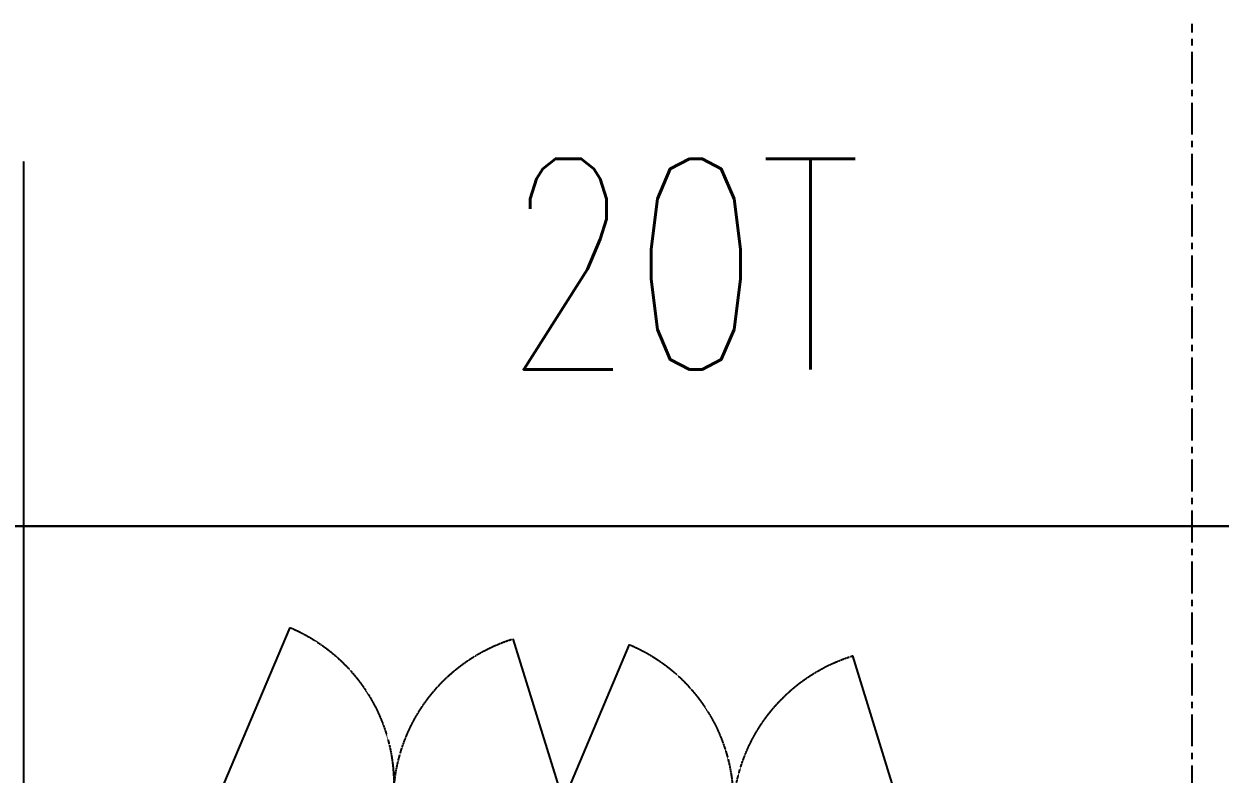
# Model space of a CAD drawing. Extents: x -599358 to 2865263, y -1062760 to 486533.
# Drawn here: x 1020337 to 1028785, y -664893 to -659596 of the extents above; entities that cross this region are included whole.
import ezdxf

# ---------------------------------------------------------------- set-up
doc = ezdxf.new("R2010")
doc.units = 0
for name, pattern in [('__DASH', [0.35, 0.25, -0.1]), ('CENTER', [2, 1.25, -0.25, 0.25, -0.25]), ('DASH', [0.35, 0.25, -0.1]), ('DOTE', [2.42, 2, -0.2, 0.02, -0.2])]:
    doc.linetypes.add(name, pattern=pattern)
for name, color, linetype in [('A-AXIS-DOTE', 14, 'DOTE'), ('A-LIN-V', 9, 'Continuous'), ('DOTE', 1, 'CENTER')]:
    doc.layers.add(name, color=color, linetype=linetype)
doc.styles.add('A-STANDARD', font='SIMPLEX', dxfattribs={"bigfont": 'GBCBIG'})

# ---------------------------------------------------------------- blocks, each defined once
blk = doc.blocks.new('23423wer')
at = {"color": 1, "linetype": 'DASH', "style": 'A-STANDARD', "width": 0.705882}
blk.add_text('20T', height=1094.76, dxfattribs=at).set_placement((-1670578.3, 546945.3))
blk = doc.blocks.new('55555')
at = {"layer": 'A-AXIS-DOTE', "linetype": '__DASH', "ltscale": 2}
blk.add_line((8250, -3360.7), (8250, 6078.5), dxfattribs=at)
blk = doc.blocks.new('1231534634654')
at = {"layer": 'A-LIN-V'}
blk.add_line((-1777491.8, 580830.9), (-1777504.3, 580581.2), dxfattribs=at)
for points in [[(-1777491.8, 580830.9), (-1777025.2, 581936.5)], [(-1775094.8, 580710.3), (-1775448, 581857.1)], [(-1775094.8, 580710.3), (-1774628.2, 581815.9)], [(-1772697.8, 580589.7), (-1773051.1, 581736.5)], [(-1777491.8, 580830.9), (-1772697.8, 580589.7)], [(-1772710.4, 580340), (-1772697.8, 580589.7)]]:
    blk.add_lwpolyline(points, dxfattribs=at)
at = {"layer": 'A-LIN-V', "linetype": 'DASH'}
for centre, start, end in [((-1777491.8, 580830.9), 357.11957, 67.11959), ((-1775094.8, 580710.3), 107.11959, 177.11961), ((-1775094.8, 580710.3), 357.11957, 67.11959), ((-1772697.8, 580589.7), 107.11959, 177.11961)]:
    blk.add_arc(centre, 1200, start, end, dxfattribs=at)
blk = doc.blocks.new('42432')
at = {"layer": 'A-LIN-V', "xscale": -1, "rotation": 354.2392448943365}
blk.add_blockref('1231534634654', (-3515469.6, 181213.9), dxfattribs=at)

msp = doc.modelspace()

# ---------------------------------------------------------------- linework, layer by layer
at = {"layer": 'A-AXIS-DOTE', "linetype": '__DASH', "ltscale": 2}
msp.add_line((1070356.7, -663143.2), (970318.1, -663143.2), dxfattribs=at)
at = {"layer": 'A-LIN-V'}
msp.add_line((978450.2, -663143.2), (1062246.2, -663143.2), dxfattribs=at)
at = {"layer": 'DOTE', "ltscale": 180}
msp.add_line((1028587.4, -686656.8), (1028587.4, -659595.6), dxfattribs=at)

# ---------------------------------------------------------------- block references
at = {"xscale": 1.35874988235309, "yscale": 1.35874988235309, "zscale": 1.35874988235309}
msp.add_blockref('23423wer', (3293630.5, -1405197.5), dxfattribs=at)
at = {"layer": 'A-LIN-V'}
for name, p in [('55555', (1012087.4, -666643.2)), ('42432', (2715197.8, -1245900.7))]:
    msp.add_blockref(name, p, dxfattribs=at)

doc.saveas('drawing.dxf')
